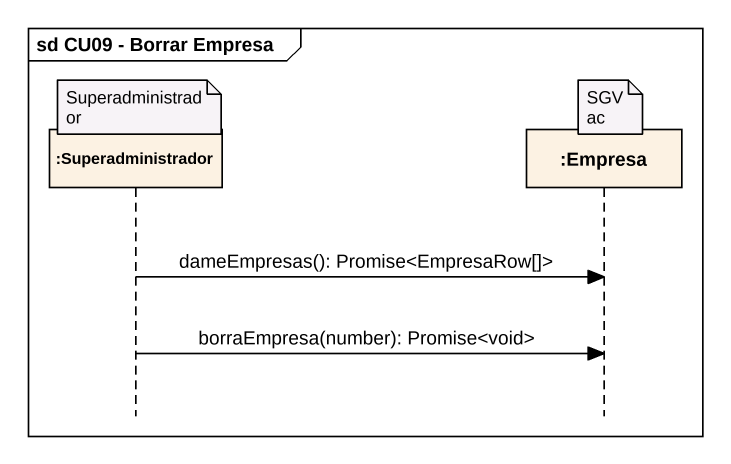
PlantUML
@startuml
mainframe sd CU09 - Borrar Empresa
hide footbox
participant ":Superadministrador" as Superadministrador
participant ":Empresa" as Empresa

note over Superadministrador : Superadministrador
note over Empresa : SGVac
Superadministrador -> Empresa : dameEmpresas(): Promise<EmpresaRow[]>
Superadministrador -> Empresa : borraEmpresa(number): Promise<void>
@enduml
